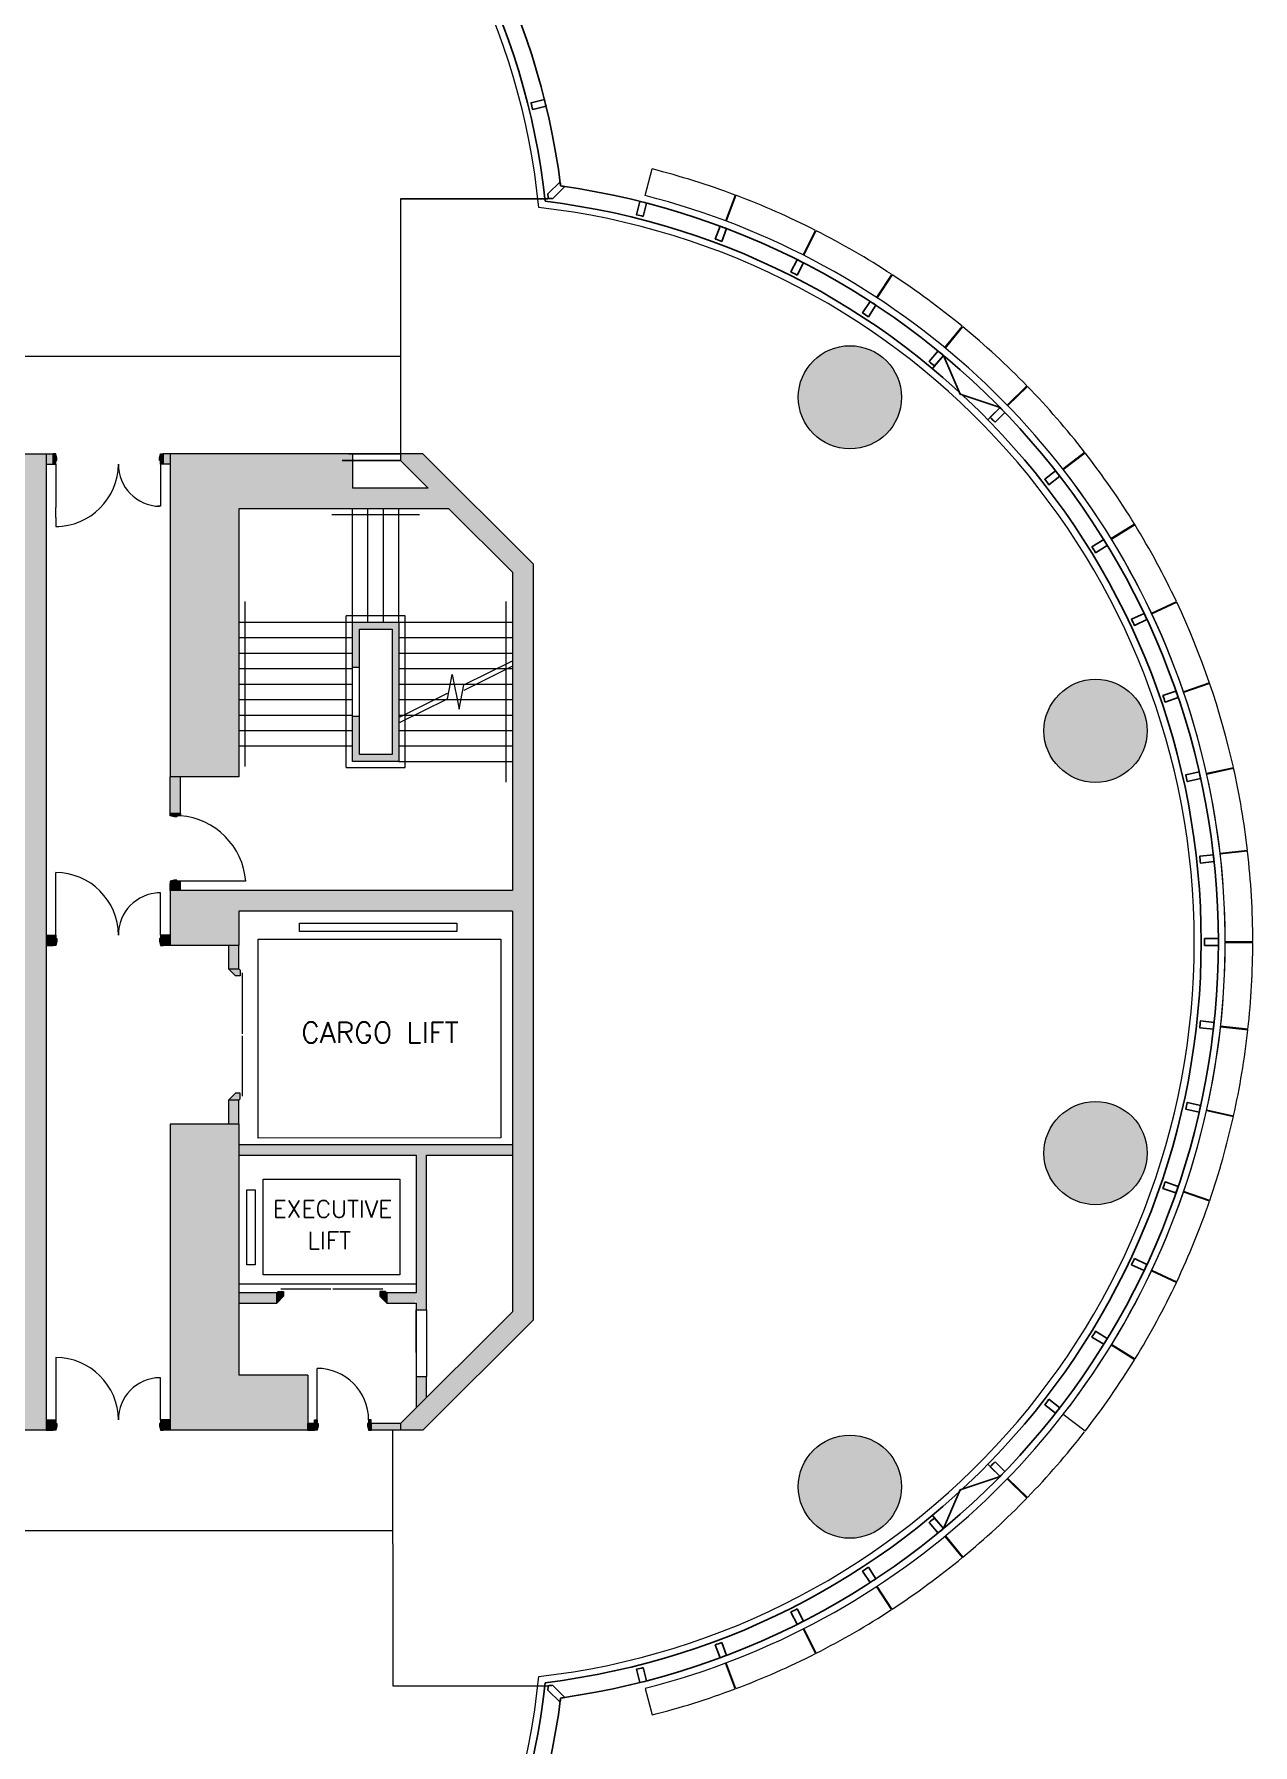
# Model space of a CAD drawing. Header units: millimetres. Extents: x 285006 to 3037698, y -2820855 to 192241.
# Drawn here: x 337158 to 354868, y 152907 to 177779 of the extents above; entities that cross this region are included whole.
import ezdxf
from ezdxf.enums import TextEntityAlignment as Align

# ---------------------------------------------------------------- set-up
doc = ezdxf.new("R2010")
doc.units = ezdxf.units.MM
for name, color, linetype, lineweight in [('01-Corridor', 7, 'Continuous', 5), ('01-Text', 7, 'Continuous', 5), ('01-Wall Hatch', 9, 'Continuous', 5), ('ADS-A1', 7, 'Continuous', 5), ('ADS-A4', 7, 'Continuous', 5), ('ADS-A5', 7, 'Continuous', 5), ('AFL-A1', 7, 'Continuous', 5), ('AFL-C', 7, 'Continuous', 5), ('AST-A2', 7, 'Continuous', 5), ('AWL-A1', 7, 'Continuous', 5), ('AWP-A1', 7, 'Continuous', 5), ('CURTAIN', 7, 'Continuous', 5), ('Suite', 7, 'Continuous', 15), ('WINDOW-1500$0$AFL-A1', 7, 'Continuous', 5)]:
    doc.layers.add(name, color=color, linetype=linetype, lineweight=lineweight)
doc.styles.add('TXT3', font='romans.shx', dxfattribs={"height": 270})

# ---------------------------------------------------------------- blocks, each defined once
blk = doc.blocks.new('A2107H_045')
at = {"layer": 'CURTAIN'}
for p, q in [((44841, 22092), (44939, 22479)), ((46146, 22100), (46005, 21726)), ((46157, 22096), (46016, 21721)), ((47134, 21230), (47315, 21586)), ((47144, 21224), (47325, 21581)), ((48420, 20947), (48201, 20613)), ((48430, 20941), (48211, 20606)), ((49194, 19882), (49448, 20191)), ((49203, 19875), (49458, 20183)), ((50387, 19326), (50100, 19047)), ((50396, 19317), (50109, 19039)), ((50910, 18117), (51226, 18363)), ((50917, 18108), (51233, 18353)), ((51953, 17314), (51612, 17104)), ((51956, 17308), (51615, 17099)), ((51959, 17303), (51618, 17094)), ((52199, 16020), (52561, 16191)), ((52204, 16009), (52566, 16180)), ((53041, 15008), (52663, 14878)), ((53043, 15002), (52665, 14873)), ((53045, 14997), (52667, 14867)), ((52999, 13692), (53389, 13779)), ((53001, 13680), (53391, 13768)), ((53593, 12572), (53196, 12526)), ((53595, 12560), (53198, 12515)), ((53270, 11246), (53670, 11246)), ((53270, 11234), (53670, 11234)), ((53599, 9959), (53202, 10003)), ((53601, 9971), (53203, 10015)), ((52999, 8787), (53389, 8700)), ((53001, 8799), (53391, 8711)), ((53041, 7471), (52663, 7601)), ((53045, 7482), (52667, 7612)), ((52204, 6470), (52566, 6299)), ((52199, 6459), (52561, 6288)), ((51953, 5166), (51612, 5375)), ((51959, 5176), (51618, 5385)), ((51233, 4126), (50917, 4371)), ((50387, 3153), (50100, 3432)), ((50396, 3162), (50109, 3440)), ((49194, 2597), (49448, 2288)), ((49203, 2604), (49458, 2296)), ((48420, 1532), (48201, 1866)), ((48430, 1538), (48211, 1873)), ((47134, 1249), (47315, 893)), ((47144, 1255), (47325, 898)), ((46146, 379), (46005, 753)), ((46157, 383), (46016, 758)), ((44841, 387), (44939, 0))]:
    blk.add_line(p, q, dxfattribs=at)
for radius, start, end in [(11600, 69.4315, 75.6814), (11200, 322.1752, 75.6804), (11600, 63.1222, 69.3722), (11600, 56.8129, 63.0629), (11600, 50.5037, 56.7537), (11600, 44.1944, 50.4444), (11600, 37.8852, 44.1352), (11600, 25.2667, 37.8259), (11200, 284.3196, 37.8248), (11600, 12.6481, 25.2074), (11600, 6.597, 12.5889), (11600, 0.0296, 6.5377), (11600, 353.7204, 359.9704), (11600, 347.4111, 353.6611), (11600, 341.1019, 347.3519), (11600, 334.7926, 341.0426), (11600, 328.4834, 334.7333), (11600, 322.1741, 328.4241), (11600, 315.8648, 322.1148), (11600, 309.5556, 315.8056), (11600, 303.2463, 309.4963), (11600, 296.9371, 303.1871), (11600, 290.6278, 296.8778), (11600, 284.3186, 290.5685)]:
    blk.add_arc((42070, 11240), radius, start, end, dxfattribs=at)
blk = doc.blocks.new('A2107H_000')
at = {"layer": 'CURTAIN'}
blk.add_blockref('A2107H_045', (0, 0), dxfattribs=at)
blk = doc.blocks.new('A2107H_087')
at = {"layer": 'ADS-A5'}
blk.add_lwpolyline([(382, 523), (2425, -1520), (-67, -4013), (-2111, -1969)], close=True, dxfattribs=at)
blk.add_lwpolyline([(-235, 239), (-150, 154), (-1769, -1465), (-1854, -1380), (-235, 239)], dxfattribs=at)

msp = doc.modelspace()

# ---------------------------------------------------------------- hatches: boundary and pattern name
at = {"layer": '01-Wall Hatch'}
h = msp.add_hatch(color=256, dxfattribs=at)
edge = h.paths.add_edge_path()
edge.add_arc((303483.1, 167650.2), 750, 0, 360)
edge = h.paths.add_edge_path()
edge.add_arc((307053.1, 172500.2), 750, 0, 360)
edge = h.paths.add_edge_path()
edge.add_arc((316433.1, 181140.2), 1125, 0, 360)
edge = h.paths.add_edge_path()
edge.add_arc((328033.1, 181140.2), 650, 0, 360)
edge = h.paths.add_edge_path()
edge.add_arc((339633.1, 181140.2), 1125, 0, 360)
edge = h.paths.add_edge_path()
edge.add_arc((349013.1, 172500.2), 750, 0, 360)
for points in [[(337333.1, 171680.2), (334083.1, 171680.2), (334083.1, 169690.2), (334216.9, 169690.2), (334383.1, 169690.2), (334383.1, 170880.2), (336983.1, 170880.2), (336983.1, 158280.2), (334383.1, 158280.2), (334383.1, 159470.2), (334083.1, 159470.2), (334083.1, 157480.2), (337333.1, 157480.2)], [(337470.6, 171680.2), (337435.6, 171680.2), (337435.6, 171530.2), (337470.6, 171530.2), (337470.6, 171580.2), (337485.6, 171580.2), (337485.6, 171620.2)], [(339030.6, 171680.2), (338995.6, 171680.2), (338980.6, 171620.2), (338980.6, 171580.2), (338995.6, 171580.2), (338995.6, 171530.2), (339030.6, 171530.2)], [(342808.1, 171680.2), (342483.1, 171680.2), (342483.1, 171580.9), (342883.8, 171180.2), (341783.1, 171180.2), (341783.1, 171680.2), (339133.1, 171680.2), (339133.1, 171680.2), (339133.1, 171680.2), (339133.1, 166980.2), (340133.1, 166980.2), (340133.1, 170880.2), (343183.8, 170880.2), (344108.1, 169955.9), (344108.1, 165330.2), (339133.1, 165330.2), (339133.1, 164530.2), (340133.1, 164530.2), (340133.1, 165030.2), (344108.1, 165030.2), (344108.1, 159204.5), (342483.5, 157579.8), (342483.5, 157480.2), (342808.1, 157480.2), (344408.1, 159080.2), (344408.1, 170080.2)], [(342458.1, 169230.2), (341783.1, 169230.2), (341783.1, 168577.7), (341883.1, 168577.7), (341883.1, 169130.2), (342358.1, 169130.2), (342358.1, 167305.2), (341883.1, 167305.2), (341883.1, 167857.7), (341783.1, 167857.7), (341783.1, 167205.2), (342458.1, 167205.2)], [(339283.1, 166980.2), (339133.1, 166980.2), (339133.1, 166450.2), (339283.1, 166450.2)], [(339283.1, 166450.2), (339133.1, 166450.2), (339133.1, 166415.2), (339193.1, 166400.2), (339233.1, 166400.2), (339233.1, 166415.2), (339283.1, 166415.2)], [(337435.6, 164680.2), (337333.1, 164680.2), (337333.1, 164530.2), (337435.6, 164530.2)], [(337485.6, 164630.2), (337470.6, 164630.2), (337470.6, 164680.2), (337435.6, 164680.2), (337435.6, 164530.2), (337470.6, 164530.2), (337485.6, 164590.2)], [(340133.1, 161930.2), (339133.1, 161930.2), (339133.1, 157480.2), (339133.1, 157480.2), (341133.1, 157480.2), (341133.1, 158280.2), (340133.1, 158280.2)], [(340783.1, 159500.2), (340703.1, 159500.2), (340683.1, 159480.2), (340683.1, 159330.2), (340783.1, 159430.2)], [(342283.1, 159480.2), (342263.1, 159500.2), (342183.1, 159500.2), (342183.1, 159430.2), (342283.1, 159330.2)], [(337435.6, 157630.2), (337333.1, 157630.2), (337333.1, 157480.2), (337435.6, 157480.2)], [(337485.6, 157580.2), (337470.6, 157580.2), (337470.6, 157630.2), (337470.6, 157630.2), (337470.6, 157630.2), (337435.6, 157630.2), (337435.6, 157480.2), (337470.6, 157480.2), (337485.6, 157540.2)], [(339030.6, 157630.2), (338995.6, 157630.2), (338995.6, 157580.2), (338980.6, 157580.2), (338980.6, 157540.2), (338995.6, 157480.2), (339030.6, 157480.2)], [(339133.1, 157630.2), (339030.6, 157630.2), (339030.6, 157480.2), (339133.1, 157480.2)], [(342053.1, 157630.2), (342018.1, 157630.2), (342018.1, 157580.2), (342003.1, 157580.2), (342003.1, 157540.2), (342018.1, 157480.2), (342053.1, 157480.2)]]:
    msp.add_hatch(color=256, dxfattribs=at).paths.add_polyline_path(points)
h = msp.add_hatch(color=256, dxfattribs=at)
h.paths.add_polyline_path([(337435.6, 171680.2), (337333.1, 171680.2), (337333.1, 171530.2), (337435.6, 171530.2)])
h.paths.add_polyline_path([(339030.6, 171530.2), (339133.1, 171530.2), (339133.1, 171680.2), (339030.6, 171680.2)])
h = msp.add_hatch(color=256, dxfattribs=at)
h.paths.add_polyline_path([(340758.1, 148020.2, 1), (338508.1, 148020.2, 1)])
h.paths.add_polyline_path([(349763.1, 156660.2, 1), (348263.1, 156660.2, 1)])
h.paths.add_polyline_path([(351833.1, 161510.2, 1), (353333.1, 161510.2, 1)])
h.paths.add_polyline_path([(353333.1, 167650.2, 1), (351833.1, 167650.2, 1)])
h = msp.add_hatch(color=256, dxfattribs=at)
h.paths.add_polyline_path([(339233.1, 165480.2), (339193.1, 165480.2), (339133.1, 165465.2), (339133.1, 165430.2), (339283.1, 165430.2), (339283.1, 165465.2), (339233.1, 165465.2)])
h.paths.add_polyline_path([(339283.1, 165430.2), (339133.1, 165430.2), (339133.1, 165330.2), (339283.1, 165330.2)])
h = msp.add_hatch(color=256, dxfattribs=at)
h.paths.add_polyline_path([(339030.6, 164680.2), (339030.6, 164680.2), (338995.6, 164680.2), (338995.6, 164630.2), (338980.6, 164630.2), (338980.6, 164590.2), (338995.6, 164530.2), (339030.6, 164530.2)])
h.paths.add_polyline_path([(339133.1, 164680.2), (339030.6, 164680.2), (339030.6, 164530.2), (339133.1, 164530.2)])
h = msp.add_hatch(color=256, dxfattribs=at)
h.paths.add_polyline_path([(340133.1, 164530.2), (339983.1, 164530.2), (339983.1, 164190.2), (340133.1, 164190.2)])
h.paths.add_polyline_path([(340153.1, 164170.2), (340133.1, 164190.2), (339983.1, 164190.2), (340083.1, 164090.2), (340153.1, 164090.2)])
h = msp.add_hatch(color=256, dxfattribs=at)
h.paths.add_polyline_path([(340153.1, 162380.2), (340083.1, 162380.2), (339983.1, 162280.2), (340133.1, 162280.2), (340153.1, 162300.2)])
h.paths.add_polyline_path([(340133.1, 162280.2), (339983.1, 162280.2), (339983.1, 161930.2), (340133.1, 161930.2)])
h = msp.add_hatch(color=256, dxfattribs=at)
h.paths.add_polyline_path([(344108.1, 161630.2), (340133.1, 161630.2), (340133.1, 161480.2), (342708.1, 161480.2), (342708.1, 159480.2), (342283.1, 159480.2), (342283.1, 159330.2), (342693.1, 159330.2), (342693.1, 159340.2), (342696.1, 159340.2), (342696.1, 159368.2), (342708.1, 159368.2), (342708.1, 159250.2, 0.4142136), (342728.1, 159230.2), (342858.1, 159230.2), (342858.1, 161480.2), (344108.1, 161480.2)])
h.paths.add_polyline_path([(340683.1, 159480.2), (340133.1, 159480.2), (340133.1, 159330.2), (340683.1, 159330.2)], flags=16)
h.paths.add_polyline_path([(342858.1, 158264.2), (342728.1, 158264.2, 0.4142136), (342708.1, 158244.2), (342708.1, 157804.5), (342858.1, 157954.5)])
h.paths.add_polyline_path([(342483.1, 157580.2), (342053.1, 157580.2), (342053.1, 157480.2), (342483.1, 157480.2)])
h = msp.add_hatch(color=256, dxfattribs=at)
h.paths.add_polyline_path([(341233.1, 157580.2), (341133.1, 157580.2), (341133.1, 157480.2), (341233.1, 157480.2)])
h.paths.add_polyline_path([(341283.1, 157580.2), (341268.1, 157580.2), (341268.1, 157630.2), (341233.1, 157630.2), (341233.1, 157480.2), (341268.1, 157480.2), (341283.1, 157540.2)])

# ---------------------------------------------------------------- linework, layer by layer
for p, q in [((344629.8, 175385.3), (342483, 175385.3)), ((350211.1, 172918), (350371, 173110.1)), ((351017.2, 172174.7), (351195.8, 172349.6)), ((341732.4, 171680.2), (342483.1, 171680.2)), ((341632.4, 171580.2), (342483.1, 171580.2)), ((351017.2, 156985.8), (351195.8, 156810.8)), ((350211.1, 156242.4), (350371, 156050.3))]:
    msp.add_line(p, q)
msp.add_lwpolyline([(311256.7, 175572.7, -0.3780877), (321694.8, 184782.2), (334371.1, 184782.2, -0.3780877), (344809.1, 175572.7, -1.1334008)], format="xyb")
for points in [[(344572.6, 176831.3), (344378.4, 176783.4, -0.0024225), (344402.3, 176686.3), (344596.5, 176734.2, 0.0023764)], [(344871.3, 175563.8, 0.0014153), (344809.1, 175572.7, 0.0014927), (344801.1, 175635), (344621.6, 175458.1, -0.0015392), (344628.7, 175395, -0.001457), (344691.7, 175386.9)], [(346056.2, 175324.4, 0.0022523), (345959.3, 175349), (345910, 175155.2, -0.0022936), (346006.9, 175130.5)], [(347220.1, 174952.9, 0.0022523), (347126.5, 174988.1), (347056.1, 174800.9, -0.0022936), (347149.7, 174765.7)], [(348336.1, 174455.8, 0.0022523), (348246.9, 174501), (348156.4, 174322.7, -0.0022936), (348245.5, 174277.4)], [(349390.6, 173839, 0.0022523), (349307, 173893.8), (349197.4, 173726.5, -0.0022936), (349281.1, 173671.7)], [(350371, 173110.1, 0.0022523), (350293.9, 173173.8), (350166.6, 173019.5, -0.0022936), (350243.8, 172955.9)], [(350371, 173110.1, 0.0022523), (350293.9, 173173.8), (350166.6, 173019.5, -0.0022936), (350243.8, 172955.9)], [(351265.4, 172277.9, 0.0022523), (351195.7, 172349.6), (351052.3, 172210.3, -0.0022936), (351122, 172138.6)], [(351265.4, 172277.9, 0.0022523), (351195.8, 172349.6), (351052.3, 172210.3, -0.0022936), (351122, 172138.6)], [(352062.9, 171352.4, 0.0022523), (352001.6, 171431.4), (351843.6, 171308.6, -0.0022936), (351905, 171229.7)], [(352062.9, 171352.4, 0.0022523), (352001.6, 171431.4), (351843.6, 171308.6, -0.0022936), (351905, 171229.7)], [(352701.6, 170430.1), (352531.1, 170325.5, -0.0022936), (352583.4, 170240.3), (352753.9, 170344.9, 0.0022523)], [(353287.3, 169358), (353106.4, 169272.8, -0.0022936), (353149, 169182.3), (353329.9, 169267.6, 0.0022523)], [(353751.7, 168228), (353562.5, 168163.2, -0.0022936), (353594.9, 168068.6), (353784.1, 168133.4, 0.0022523)], [(354089.1, 167053.9), (353893.9, 167010.2, -0.0022936), (353915.7, 166912.6), (354110.9, 166956.3, 0.0022523)], [(354295.4, 165849.7), (354096.6, 165827.7, -0.0022936), (354107.6, 165728.4), (354306.4, 165750.3, 0.0022523)], [(354368.1, 164630.2), (354168.1, 164630.2, -0.0022936), (354168.1, 164530.2), (354368.1, 164530.2, 0.0022523)], [(354306.4, 163410.1), (354107.6, 163432.1, -0.0022936), (354096.6, 163332.7), (354295.4, 163310.7, 0.0022523)], [(354110.9, 162204.1), (353915.7, 162247.8, -0.0022936), (353893.9, 162150.2), (354089.1, 162106.5, 0.0022523)], [(353784.1, 161027), (353594.9, 161091.8, -0.0022936), (353562.5, 160997.3), (353751.7, 160932.4, 0.0022523)], [(353149, 159978.1, -0.0022936), (353106.4, 159887.7), (353287.3, 159802.4, 0.0022523), (353329.9, 159892.8)], [(352753.9, 158815.5), (352583.4, 158920.1, -0.0022936), (352531.1, 158834.9), (352701.6, 158730.3, 0.0022523)], [(351905, 157930.7, -0.0022936), (351843.6, 157851.8), (352001.6, 157729, 0.0022523), (352062.9, 157808)], [(351905, 157930.7, -0.0022936), (351843.6, 157851.8), (352001.6, 157729, 0.0022523), (352062.9, 157808)], [(351122, 157021.9, -0.0022936), (351052.3, 156950.1), (351195.7, 156810.8, 0.0022523), (351265.4, 156882.5)], [(351122, 157021.9, -0.0022936), (351052.3, 156950.1), (351195.8, 156810.8, 0.0022523), (351265.4, 156882.5)], [(350243.8, 156204.5, -0.0022936), (350166.6, 156140.9), (350293.9, 155986.6, 0.0022523), (350371, 156050.3)], [(350243.8, 156204.5, -0.0022936), (350166.6, 156140.9), (350293.9, 155986.6, 0.0022523), (350371, 156050.3)], [(349281.1, 155488.7, -0.0022936), (349197.4, 155433.9), (349307, 155266.6, 0.0022523), (349390.6, 155321.4)], [(348245.5, 154883, -0.0022936), (348156.4, 154837.7), (348246.9, 154659.4, 0.0022523), (348336.1, 154704.6)], [(347149.7, 154394.7, -0.0022936), (347056.1, 154359.6), (347126.5, 154172.3, 0.0022523), (347220.1, 154207.5)], [(346006.9, 154029.9, -0.0022936), (345910, 154005.2), (345959.3, 153811.4, 0.0022523), (346056.2, 153836.1)], [(344871.3, 153596.6, -0.0014153), (344809.1, 153587.7, -0.0014927), (344801.1, 153525.4), (344621.6, 153702.3, 0.0015392), (344628.7, 153765.4, 0.001457), (344691.7, 153773.6)], [(344691.7, 153773.6, -0.001457), (344628.7, 153765.4, -0.0015392), (344621.6, 153702.3), (344801.1, 153525.4, 0.0014927), (344809.1, 153587.7, 0.0014153), (344871.3, 153596.6)]]:
    msp.add_lwpolyline(points, format="xyb", close=True)
for points in [[(351195.8, 172349.6), (350614.1, 172546.3), (350371, 173110.1)], [(351195.8, 156810.8), (350614.1, 156614.1), (350371, 156050.3)]]:
    msp.add_lwpolyline(points)
for centre, radius, start, end in [((334371.1, 174262.2), 10270, 6.08122, 90.00002), ((343268.2, 164580.2), 10850, 276.96164, 83.03836), ((343268.2, 164580.2), 11100, 277.97966, 82.02034), ((334371.1, 154898.2), 10270, 269.99998, 353.91878), ((334371.1, 154898.2), 10520, 270, 352.84395)]:
    msp.add_arc(centre, radius, start, end)
at = {"layer": '01-Corridor'}
for p, q in [((342368.4, 156027.4), (342368.4, 157480.2)), ((342368.4, 155827.4), (342368.4, 157427.4))]:
    msp.add_line(p, q, dxfattribs=at)
at = {"layer": 'ADS-A1'}
for p, q in [((337470.6, 171530.2), (337470.6, 170900.2)), ((338995.6, 171530.2), (338995.6, 170915.2)), ((338995.6, 170915.2), (338948.6, 170915.2)), ((337470.6, 170750.2), (337470.6, 170620.2)), ((337470.6, 170620.2), (337517.6, 170620.2)), ((337470.6, 164680.2), (337470.6, 165590)), ((340233.1, 165465.2), (339283.1, 165465.2)), ((338995.6, 165295.2), (338948.6, 165295.2)), ((338995.6, 164680.2), (338995.6, 165295.2)), ((337470.6, 158540), (337470.6, 157630.2)), ((338995.6, 158245.2), (338948.6, 158245.2)), ((338995.6, 157630.2), (338995.6, 158245.2)), ((341268.1, 157630.2), (341268.1, 158380.2))]:
    msp.add_line(p, q, dxfattribs=at)
at = {"layer": 'ADS-A1', "color": 4}
msp.add_line((337470.6, 170750.2), (337470.6, 170900.2), dxfattribs=at)
at = {"layer": 'ADS-A1'}
for points in [[(337485.6, 171580.2), (337485.6, 171620.2), (337470.6, 171680.2), (337435.6, 171680.2), (337435.6, 171530.2), (337470.6, 171530.2), (337470.6, 171580.2)], [(338980.6, 171580.2), (338980.6, 171620.2), (338995.6, 171680.2), (339030.6, 171680.2), (339030.6, 171530.2), (338995.6, 171530.2), (338995.6, 171580.2)], [(339233.1, 166400.2), (339193.1, 166400.2), (339133.1, 166415.2), (339133.1, 166450.2), (339283.1, 166450.2), (339283.1, 166415.2), (339233.1, 166415.2)], [(339233.1, 165480.2), (339193.1, 165480.2), (339133.1, 165465.2), (339133.1, 165430.2), (339283.1, 165430.2), (339283.1, 165465.2), (339233.1, 165465.2)], [(337485.6, 164630.2), (337485.6, 164590.2), (337470.6, 164530.2), (337435.6, 164530.2), (337435.6, 164680.2), (337470.6, 164680.2), (337470.6, 164630.2)], [(338980.6, 164630.2), (338980.6, 164590.2), (338995.6, 164530.2), (339030.6, 164530.2), (339030.6, 164680.2), (338995.6, 164680.2), (338995.6, 164630.2)], [(337485.6, 157580.2), (337485.6, 157540.2), (337470.6, 157480.2), (337435.6, 157480.2), (337435.6, 157630.2), (337470.6, 157630.2), (337470.6, 157580.2)], [(338980.6, 157580.2), (338980.6, 157540.2), (338995.6, 157480.2), (339030.6, 157480.2), (339030.6, 157630.2), (338995.6, 157630.2), (338995.6, 157580.2)], [(341283.1, 157580.2), (341283.1, 157540.2), (341268.1, 157480.2), (341233.1, 157480.2), (341233.1, 157630.2), (341268.1, 157630.2), (341268.1, 157580.2)], [(342003.1, 157580.2), (342003.1, 157540.2), (342018.1, 157480.2), (342053.1, 157480.2), (342053.1, 157630.2), (342018.1, 157630.2), (342018.1, 157580.2)]]:
    msp.add_lwpolyline(points, close=True, dxfattribs=at)
for centre, radius, start, end in [((337467.9, 171533.1), 912.7, 270.16727, 359.81919), ((338993.5, 171528), 613, 179.79682, 268.78854), ((339197.6, 165379.8), 1039, 4.7174, 85.2826), ((337467.9, 164677.3), 912.7, 0.18081, 89.83273), ((338993.5, 164682.4), 613, 91.21146, 180.20318), ((337467.9, 157627.3), 912.7, 0.18081, 89.83273), ((338993.5, 157632.4), 613, 91.21146, 180.20318), ((341268.1, 157630.2), 750, 0, 90)]:
    msp.add_arc(centre, radius, start, end, dxfattribs=at)
at = {"layer": 'ADS-A4'}
for p, q in [((341783.1, 169230.2), (341783.1, 170880.2)), ((342008.1, 169230.2), (342008.1, 170880.2)), ((342233.1, 169230.2), (342233.1, 170880.2)), ((342458.1, 169230.2), (342458.1, 170880.2)), ((342758.1, 170790.2), (341483.1, 170790.2)), ((340223.1, 167130.2), (340223.1, 169530.2)), ((344018.1, 166905.2), (344018.1, 169530.2)), ((340133.1, 169230.2), (341783.1, 169230.2)), ((342548.1, 169320.2), (341693.1, 169320.2)), ((341693.1, 167115.2), (341693.1, 169320.2)), ((342458.1, 169230.2), (344108.1, 169230.2)), ((342548.1, 167115.2), (342548.1, 169320.2)), ((340133.1, 169005.2), (341783.1, 169005.2)), ((342458.1, 169005.2), (344108.1, 169005.2)), ((340133.1, 168780.2), (341783.1, 168780.2)), ((342458.1, 168780.2), (344108.1, 168780.2)), ((340133.1, 168555.2), (341783.1, 168555.2)), ((342458.1, 168555.2), (344108.1, 168555.2)), ((344108.1, 168590.2), (343403.1, 168237.7)), ((340133.1, 168330.2), (341783.1, 168330.2)), ((342458.1, 168330.2), (344108.1, 168330.2)), ((342458.1, 167845.2), (343163.1, 168197.7)), ((340133.1, 168105.2), (341783.1, 168105.2)), ((342458.1, 168105.2), (344108.1, 168105.2)), ((340133.1, 167880.2), (341783.1, 167880.2)), ((340133.1, 167655.2), (341783.1, 167655.2)), ((342458.1, 167880.2), (344108.1, 167880.2)), ((342458.1, 167655.2), (344108.1, 167655.2)), ((340133.1, 167430.2), (341783.1, 167430.2)), ((342458.1, 167430.2), (344108.1, 167430.2)), ((342458.1, 167205.2), (344108.1, 167205.2)), ((341693.1, 167115.2), (342548.1, 167115.2))]:
    msp.add_line(p, q, dxfattribs=at)
msp.add_lwpolyline([(342458.1, 167765.2), (343163.1, 168117.7), (343233.1, 168467.7), (343333.1, 167967.7), (343403.1, 168317.7), (344108.1, 168670.2)], dxfattribs=at)
at = {"layer": 'ADS-A5'}
for p, q in [((340183.1, 163245.2), (340183.1, 164130.2)), ((340183.1, 162340.2), (340183.1, 163215.2)), ((340133.1, 159610.2), (342708.1, 159610.2)), ((341468.1, 159530.2), (340743.1, 159530.2)), ((342223.1, 159530.2), (341498.1, 159530.2))]:
    msp.add_line(p, q, dxfattribs=at)
for points in [[(340133.1, 164190.2), (340153.1, 164170.2), (340153.1, 164090.2), (340083.1, 164090.2), (339983.1, 164190.2)], [(340133.1, 162280.2), (340153.1, 162300.2), (340153.1, 162380.2), (340083.1, 162380.2), (339983.1, 162280.2)], [(340248.1, 160975.2), (340368.1, 160975.2), (340368.1, 159885.2), (340248.1, 159885.2), (340248.1, 160975.2)], [(340483.1, 161130.2), (342473.1, 161130.2), (342473.1, 159740.2), (340483.1, 159740.2), (340483.1, 161130.2)], [(340683.1, 159480.2), (340703.1, 159500.2), (340783.1, 159500.2), (340783.1, 159430.2), (340683.1, 159330.2)], [(342283.1, 159480.2), (342263.1, 159500.2), (342183.1, 159500.2), (342183.1, 159430.2), (342283.1, 159330.2)]]:
    msp.add_lwpolyline(points, dxfattribs=at)
at = {"layer": 'AFL-A1'}
for p, q in [((341783.1, 167857.7), (341783.1, 168577.7)), ((341883.1, 167857.7), (341883.1, 168577.7)), ((342708.1, 159230.2), (342708.1, 158264.2)), ((342858.1, 159230.2), (342858.1, 158264.2))]:
    msp.add_line(p, q, dxfattribs=at)
at = {"layer": 'AFL-C'}
for p, q in [((342708.1, 158610.2), (342708.1, 159230.2)), ((342858.1, 159230.2), (342858.1, 158610.2))]:
    msp.add_line(p, q, dxfattribs=at)
at = {"layer": 'AST-A2'}
for p, q in [((334083.1, 171680.2), (337333.1, 171680.2)), ((337333.1, 171680.2), (337333.1, 157480.2)), ((341783.1, 171680.2), (339133.1, 171680.2)), ((339133.1, 171680.2), (339133.1, 166980.2)), ((341783.1, 171680.2), (341783.1, 171180.2)), ((342808.1, 171680.2), (342483.1, 171680.2)), ((342483.1, 171680.2), (342483.1, 171580.2)), ((342808.1, 171680.2), (344408.1, 170080.2)), ((342483.8, 171580.2), (342883.8, 171180.2)), ((342883.8, 171180.2), (341783.1, 171180.2)), ((340133.1, 170880.2), (340133.1, 166980.2)), ((343183.8, 170880.2), (340133.1, 170880.2)), ((343183.8, 170880.2), (344108.1, 169955.9)), ((344108.1, 169955.9), (344108.1, 165330.2)), ((344408.1, 170080.2), (344408.1, 159080.2)), ((340133.1, 166980.2), (339133.1, 166980.2)), ((344108.1, 165330.2), (339133.1, 165330.2)), ((339133.1, 165330.2), (339133.1, 164530.2)), ((344108.1, 165030.2), (340133.1, 165030.2)), ((340133.1, 165030.2), (340133.1, 164530.2)), ((344108.1, 165030.2), (344108.1, 159204.5)), ((340133.1, 164530.2), (339133.1, 164530.2)), ((339133.1, 161930.2), (339133.1, 157480.2)), ((340133.1, 161930.2), (339133.1, 161930.2)), ((340133.1, 161930.2), (340133.1, 158280.2)), ((342483.5, 157579.8), (344108.1, 159204.5)), ((342808.1, 157480.2), (344408.1, 159080.2)), ((341133.1, 158280.2), (340133.1, 158280.2)), ((341133.1, 158280.2), (341133.1, 157480.2)), ((337333.1, 157480.2), (334083.1, 157480.2)), ((341133.5, 157480.2), (339133.1, 157480.2)), ((341133.1, 157480.2), (341133.1, 157580.2)), ((342483.1, 157580.2), (342483.1, 157480.2)), ((342483.5, 157579.8), (342483.5, 157480.2)), ((342483.8, 157530.2), (342483.5, 157530.2)), ((342808.1, 157480.2), (342483.5, 157480.2))]:
    msp.add_line(p, q, dxfattribs=at)
for centre in [(349013.1, 172500.2), (352583.1, 167650.2), (352583.1, 161510.2), (349013.1, 156660.2)]:
    msp.add_circle(centre, 750, dxfattribs=at)
at = {"layer": 'AWP-A1'}
for p, q in [((337333.1, 171680.2), (337435.6, 171680.2)), ((337435.6, 171530.2), (337435.6, 171680.2)), ((339030.6, 171530.2), (339030.6, 171680.2)), ((339133.1, 171680.2), (339030.6, 171680.2)), ((337333.1, 171530.2), (337435.6, 171530.2)), ((339133.1, 171530.2), (339030.6, 171530.2)), ((341783.1, 168577.7), (341783.1, 169230.2)), ((341783.1, 169230.2), (342458.1, 169230.2)), ((341883.1, 168577.7), (341883.1, 169130.2)), ((341883.1, 169130.2), (342358.1, 169130.2)), ((342358.1, 169130.2), (342358.1, 167305.2)), ((342458.1, 169230.2), (342458.1, 167205.2)), ((341783.1, 168577.7), (341883.1, 168577.7)), ((341783.1, 167205.2), (341783.1, 167857.7)), ((341883.1, 167857.7), (341783.1, 167857.7)), ((341883.1, 167305.2), (341883.1, 167857.7)), ((342458.1, 167205.2), (341783.1, 167205.2)), ((342358.1, 167305.2), (341883.1, 167305.2)), ((337333.1, 164680.2), (337435.6, 164680.2)), ((337435.6, 164680.2), (337435.6, 164530.2)), ((339030.6, 164680.2), (339030.6, 164530.2)), ((339133.1, 164680.2), (339030.6, 164680.2)), ((337333.1, 164530.2), (337435.6, 164530.2)), ((339133.1, 164530.2), (339030.6, 164530.2)), ((340133.1, 162280.2), (339983.1, 162280.2)), ((339983.1, 162280.2), (339983.1, 161930.2)), ((340133.1, 161930.2), (340133.1, 162280.2)), ((344108.1, 161630.2), (340133.1, 161630.2)), ((342708.1, 161480.2), (342708.1, 159480.2)), ((342858.1, 159230.2), (342858.1, 161480.2)), ((342283.1, 159480.2), (342283.1, 159330.2)), ((342708.1, 159480.2), (342283.1, 159480.2)), ((342283.1, 159330.2), (342708.1, 159330.2)), ((342708.1, 159330.2), (342708.1, 159230.2)), ((342708.1, 159330.2), (342708.1, 159230.2)), ((342708.1, 159230.2), (342858.1, 159230.2)), ((342708.1, 159230.2), (342858.1, 159230.2)), ((342708.1, 158264.2), (342858.1, 158264.2)), ((342708.1, 158264.2), (342708.1, 157804.5)), ((342858.1, 157954.5), (342858.1, 158264.2)), ((337333.1, 157630.2), (337435.6, 157630.2)), ((337333.1, 157480.2), (337435.6, 157480.2)), ((337435.6, 157630.2), (337435.6, 157480.2)), ((339030.6, 157630.2), (339030.6, 157480.2)), ((339133.1, 157630.2), (339030.6, 157630.2)), ((339133.1, 157480.2), (339030.6, 157480.2)), ((341233.1, 157580.2), (341133.1, 157580.2)), ((341133.1, 157480.2), (341233.1, 157480.2)), ((341233.1, 157480.2), (341233.1, 157580.2)), ((342483.1, 157580.2), (342053.1, 157580.2)), ((342053.1, 157580.2), (342053.1, 157480.2)), ((342483.1, 157480.2), (342053.1, 157480.2))]:
    msp.add_line(p, q, dxfattribs=at)
at = {"layer": 'AWP-A1', "linetype": 'Continuous'}
for p, q in [((339133.1, 166450.2), (339133.1, 166980.2)), ((339283.1, 166450.2), (339283.1, 166980.2)), ((339283.1, 166450.2), (339133.1, 166450.2)), ((339133.1, 165330.2), (339133.1, 165430.2)), ((339283.1, 165430.2), (339133.1, 165430.2)), ((339283.1, 165330.2), (339283.1, 165430.2))]:
    msp.add_line(p, q, dxfattribs=at)
at = {"layer": 'AWP-A1'}
for points in [[(339983.1, 164530.2), (339983.1, 164190.2), (340133.1, 164190.2), (340133.1, 164530.2)], [(340133.1, 161480.2), (342708.1, 161480.2)], [(342858.1, 161480.2), (344108.1, 161480.2)], [(340133.1, 159330.2), (340683.1, 159330.2), (340683.1, 159480.2), (340133.1, 159480.2)]]:
    msp.add_lwpolyline(points, dxfattribs=at)
at = {"layer": 'Suite'}
for p, q in [((342483, 175385.3), (342483.1, 171680.2)), ((328064.8, 173100), (342483, 173100)), ((342368.4, 155827.4), (342368.4, 157427.4)), ((313770, 156023.7), (342359.6, 156023.7)), ((342368.5, 155827.5), (342370, 153763.8)), ((342370, 153763.8), (344628.9, 153763.8))]:
    msp.add_line(p, q, dxfattribs=at)
at = {"layer": 'WINDOW-1500$0$AFL-A1'}
msp.add_lwpolyline([(328033.1, 144728.2), (334371.1, 144728.2, 0.3857069), (344492, 153900.1, 0.8919594), (344492, 175260.3, 0.3857069), (334371.1, 184432.2), (328033.1, 184432.2)], format="xyb", dxfattribs=at)

# ---------------------------------------------------------------- block references
at = {"layer": 'AWL-A1', "rotation": 315}
msp.add_blockref('A2107H_087', (343298.1, 164520.2), dxfattribs=at)
at = {"layer": 'CURTAIN'}
msp.add_blockref('A2107H_000', (301197.8, 153340.7), dxfattribs=at)

# ---------------------------------------------------------------- texts
at = {"layer": '01-Text', "style": 'TXT3'}
for s, height, p in [('CARGO LIFT', 300, (342182, 163113.5)), ('EXECUTIVE', 250, (341492.5, 160572.1)), ('LIFT', 250, (341445, 160114.7))]:
    msp.add_text(s, height=height, dxfattribs=at).set_placement(p, align=Align.CENTER)

doc.saveas('drawing.dxf')
